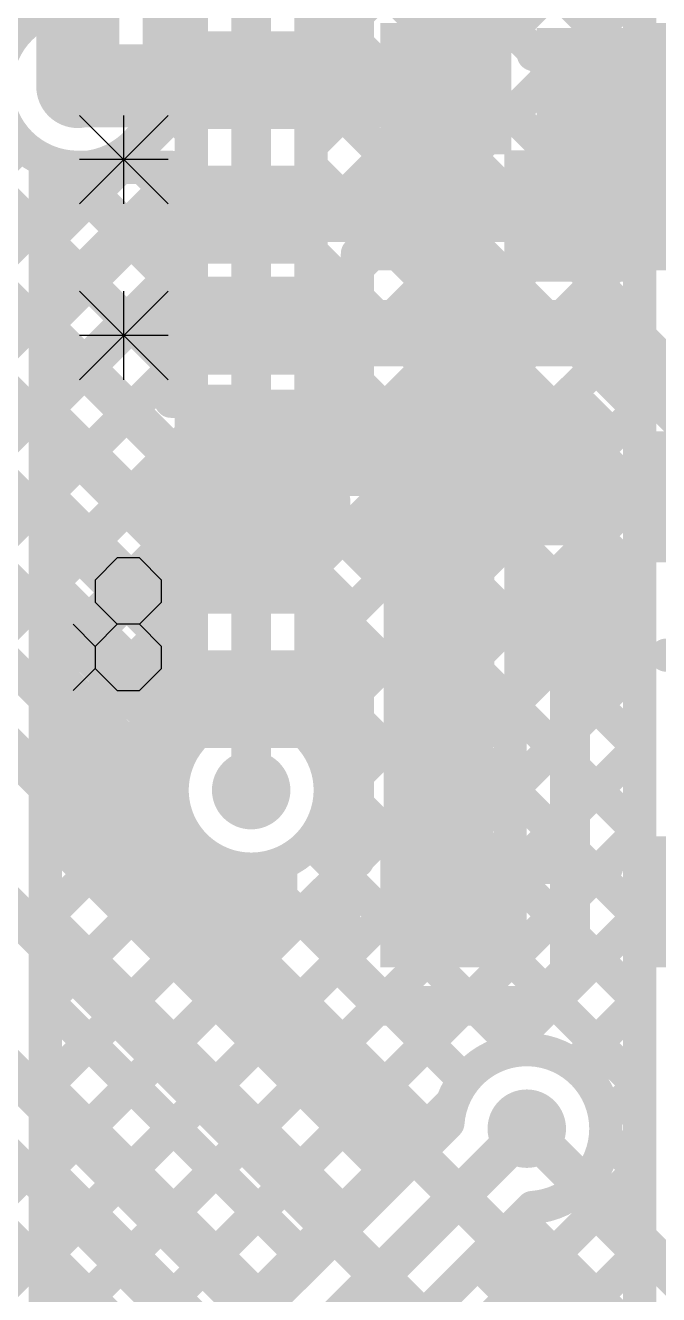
# Model space of a CAD drawing. Header units: millimetres. Extents: x 0.79 to 4.38, y 0.99 to 3.94.
# Drawn here: x 1.61 to 1.8007, y 2.648 to 3.0304 of the extents above; entities that cross this region are included whole.
import ezdxf

# ---------------------------------------------------------------- set-up
doc = ezdxf.new("R2010")
doc.units = ezdxf.units.MM
doc.header["$MEASUREMENT"] = 0
for name, color, linetype in [('BottomLayer', 5, 'Continuous'), ('BottomOverlay', 54, 'Continuous'), ('BottomPaste', 16, 'Continuous'), ('BottomSolder', 6, 'Continuous'), ('MultiLayer', 9, 'Continuous'), ('TopLayer', 1, 'Continuous'), ('TopSolder', 216, 'Continuous'), ('ViaHoleLayer', 16, 'Continuous')]:
    doc.layers.add(name, color=color, linetype=linetype)

# ---------------------------------------------------------------- blocks, each defined once
blk = doc.blocks.new('R__0402_B_106')
at = {"layer": 'BottomLayer'}
for points in [[(-0.0275, 0.0125), (-0.0275, -0.0125), (-0.0095, 0.0125), (-0.0095, -0.0125)], [(0.0095, 0.0125), (0.0095, -0.0125), (0.0275, 0.0125), (0.0275, -0.0125)]]:
    blk.add_solid(points, dxfattribs=at)
at = {"layer": 'BottomOverlay', "const_width": 0.005}
for points in [[(-0.0325, 0.0175), (-0.0325, -0.0175)], [(-0.0325, 0.0175), (-0.0085, 0.0175)], [(0.0085, 0.0175), (0.0325, 0.0175)], [(0.0325, 0.0175), (0.0325, -0.0175)], [(-0.0325, -0.0175), (-0.0085, -0.0175)], [(0.0085, -0.0175), (0.0325, -0.0175)]]:
    blk.add_lwpolyline(points, dxfattribs=at)
at = {"layer": 'BottomOverlay', "const_width": 0.0025}
for points in [[(-0.03375, 0.0175, 1), (-0.03125, 0.0175, 1)], [(-0.03375, 0.0175, 1), (-0.03125, 0.0175, 1)], [(-0.00975, 0.0175, 1), (-0.00725, 0.0175, 1)], [(0.00725, 0.0175, 1), (0.00975, 0.0175, 1)], [(0.03125, 0.0175, 1), (0.03375, 0.0175, 1)], [(0.03125, 0.0175, 1), (0.03375, 0.0175, 1)], [(-0.03375, -0.0175, 1), (-0.03125, -0.0175, 1)], [(-0.03375, -0.0175, 1), (-0.03125, -0.0175, 1)], [(-0.00975, -0.0175, 1), (-0.00725, -0.0175, 1)], [(0.00725, -0.0175, 1), (0.00975, -0.0175, 1)], [(0.03125, -0.0175, 1), (0.03375, -0.0175, 1)], [(0.03125, -0.0175, 1), (0.03375, -0.0175, 1)]]:
    blk.add_lwpolyline(points, format="xyb", close=True, dxfattribs=at)
at = {"layer": 'BottomPaste'}
for points in [[(-0.0275, 0.0125), (-0.0275, -0.0125), (-0.0095, 0.0125), (-0.0095, -0.0125)], [(0.0095, 0.0125), (0.0095, -0.0125), (0.0275, 0.0125), (0.0275, -0.0125)]]:
    blk.add_solid(points, dxfattribs=at)
at = {"layer": 'BottomSolder'}
for points in [[(-0.0315, 0.0165), (-0.0315, -0.0165), (-0.0055, 0.0165), (-0.0055, -0.0165)], [(0.0055, 0.0165), (0.0055, -0.0165), (0.0315, 0.0165), (0.0315, -0.0165)]]:
    blk.add_solid(points, dxfattribs=at)
blk = doc.blocks.new('R__0402_B_108')
at = {"layer": 'BottomLayer'}
for points in [[(-0.0275, 0.0125), (-0.0275, -0.0125), (-0.0095, 0.0125), (-0.0095, -0.0125)], [(0.0095, 0.0125), (0.0095, -0.0125), (0.0275, 0.0125), (0.0275, -0.0125)]]:
    blk.add_solid(points, dxfattribs=at)
at = {"layer": 'BottomOverlay', "const_width": 0.005}
for points in [[(-0.0325, 0.0175), (-0.0085, 0.0175)], [(-0.0325, 0.0175), (-0.0325, -0.0175)], [(0.0085, 0.0175), (0.0325, 0.0175)], [(0.0325, 0.0175), (0.0325, -0.0175)], [(-0.0325, -0.0175), (-0.0085, -0.0175)], [(0.0085, -0.0175), (0.0325, -0.0175)]]:
    blk.add_lwpolyline(points, dxfattribs=at)
at = {"layer": 'BottomOverlay', "const_width": 0.0025}
for points in [[(-0.03375, 0.0175, 1), (-0.03125, 0.0175, 1)], [(-0.03375, 0.0175, 1), (-0.03125, 0.0175, 1)], [(-0.00975, 0.0175, 1), (-0.00725, 0.0175, 1)], [(0.00725, 0.0175, 1), (0.00975, 0.0175, 1)], [(0.03125, 0.0175, 1), (0.03375, 0.0175, 1)], [(0.03125, 0.0175, 1), (0.03375, 0.0175, 1)], [(-0.03375, -0.0175, 1), (-0.03125, -0.0175, 1)], [(-0.03375, -0.0175, 1), (-0.03125, -0.0175, 1)], [(-0.00975, -0.0175, 1), (-0.00725, -0.0175, 1)], [(0.00725, -0.0175, 1), (0.00975, -0.0175, 1)], [(0.03125, -0.0175, 1), (0.03375, -0.0175, 1)], [(0.03125, -0.0175, 1), (0.03375, -0.0175, 1)]]:
    blk.add_lwpolyline(points, format="xyb", close=True, dxfattribs=at)
at = {"layer": 'BottomPaste'}
for points in [[(-0.0275, 0.0125), (-0.0275, -0.0125), (-0.0095, 0.0125), (-0.0095, -0.0125)], [(0.0095, 0.0125), (0.0095, -0.0125), (0.0275, 0.0125), (0.0275, -0.0125)]]:
    blk.add_solid(points, dxfattribs=at)
at = {"layer": 'BottomSolder'}
for points in [[(-0.0315, 0.0165), (-0.0315, -0.0165), (-0.0055, 0.0165), (-0.0055, -0.0165)], [(0.0055, 0.0165), (0.0055, -0.0165), (0.0315, 0.0165), (0.0315, -0.0165)]]:
    blk.add_solid(points, dxfattribs=at)
blk = doc.blocks.new('SOT23_3_B_150')
at = {"layer": 'BottomLayer'}
for points in [[(-0.02166, 0.05807), (-0.05316, 0.05807), (-0.02166, 0.02657), (-0.05316, 0.02657)], [(0.05314, 0.05807), (0.02165, 0.05807), (0.05314, 0.02657), (0.02165, 0.02657)], [(0.01574, -0.02657), (-0.01575, -0.02657), (0.01574, -0.05807), (-0.01575, -0.05807)]]:
    blk.add_solid(points, dxfattribs=at)
at = {"layer": 'BottomOverlay'}
for points, const_width in [([(-0.06409, 0.068, 1), (-0.07393, 0.068, 1)], 0.00984), ([(-0.07639, 0.068, 1), (-0.07147, 0.068, 1)], 0.00492), ([(-0.06655, 0.068, 1), (-0.06162, 0.068, 1)], 0.00492), ([(-0.06651, 0.03, 1), (-0.06151, 0.03, 1)], 0.005), ([(-0.01351, 0.032, 1), (-0.00851, 0.032, 1)], 0.005), ([(0.00849, 0.032, 1), (0.01349, 0.032, 1)], 0.005), ([(0.06149, 0.03, 1), (0.06649, 0.03, 1)], 0.005), ([(0.02649, -0.031, 1), (0.03149, -0.031, 1)], 0.005), ([(0.06149, -0.031, 1), (0.06649, -0.031, 1)], 0.005), ([(0.06149, -0.031, 1), (0.06649, -0.031, 1)], 0.005), ([(-0.06651, -0.032, 1), (-0.06151, -0.032, 1)], 0.005), ([(-0.06651, -0.032, 1), (-0.06151, -0.032, 1)], 0.005), ([(-0.03151, -0.032, 1), (-0.02651, -0.032, 1)], 0.005)]:
    blk.add_lwpolyline(points, format="xyb", close=True, dxfattribs=dict(at, const_width=const_width))
at = {"layer": 'BottomOverlay', "const_width": 0.01}
for points in [[(-0.06401, 0.03), (-0.06401, -0.032)], [(0.01099, 0.032), (-0.01101, 0.032)], [(0.06399, 0.03), (0.06399, -0.031)], [(0.06399, -0.031), (0.02899, -0.031)], [(-0.02901, -0.032), (-0.06401, -0.032)]]:
    blk.add_lwpolyline(points, dxfattribs=at)
at = {"layer": 'BottomPaste'}
for points in [[(-0.02166, 0.05807), (-0.05316, 0.05807), (-0.02166, 0.02657), (-0.05316, 0.02657)], [(0.05314, 0.05807), (0.02165, 0.05807), (0.05314, 0.02657), (0.02165, 0.02657)], [(0.01574, -0.02657), (-0.01575, -0.02657), (0.01574, -0.05807), (-0.01575, -0.05807)]]:
    blk.add_solid(points, dxfattribs=at)
at = {"layer": 'BottomSolder'}
for points in [[(-0.01766, 0.06207), (-0.05716, 0.06207), (-0.01766, 0.02257), (-0.05716, 0.02257)], [(0.05714, 0.06207), (0.01765, 0.06207), (0.05714, 0.02257), (0.01765, 0.02257)], [(0.01974, -0.02257), (-0.01975, -0.02257), (0.01974, -0.06207), (-0.01975, -0.06207)]]:
    blk.add_solid(points, dxfattribs=at)
blk = doc.blocks.new('SOT23_3_B_152')
at = {"layer": 'BottomLayer'}
for points in [[(-0.02166, 0.05807), (-0.05316, 0.05807), (-0.02166, 0.02657), (-0.05316, 0.02657)], [(0.05314, 0.05807), (0.02165, 0.05807), (0.05314, 0.02657), (0.02165, 0.02657)], [(0.01574, -0.02657), (-0.01575, -0.02657), (0.01574, -0.05807), (-0.01575, -0.05807)]]:
    blk.add_solid(points, dxfattribs=at)
at = {"layer": 'BottomOverlay'}
for points, const_width in [([(-0.06409, 0.068, 1), (-0.07393, 0.068, 1)], 0.00984), ([(-0.07639, 0.068, 1), (-0.07147, 0.068, 1)], 0.00492), ([(-0.06655, 0.068, 1), (-0.06162, 0.068, 1)], 0.00492), ([(-0.06651, 0.03, 1), (-0.06151, 0.03, 1)], 0.005), ([(-0.01351, 0.032, 1), (-0.00851, 0.032, 1)], 0.005), ([(0.00849, 0.032, 1), (0.01349, 0.032, 1)], 0.005), ([(0.06149, 0.03, 1), (0.06649, 0.03, 1)], 0.005), ([(0.02649, -0.031, 1), (0.03149, -0.031, 1)], 0.005), ([(0.06149, -0.031, 1), (0.06649, -0.031, 1)], 0.005), ([(0.06149, -0.031, 1), (0.06649, -0.031, 1)], 0.005), ([(-0.06651, -0.032, 1), (-0.06151, -0.032, 1)], 0.005), ([(-0.06651, -0.032, 1), (-0.06151, -0.032, 1)], 0.005), ([(-0.03151, -0.032, 1), (-0.02651, -0.032, 1)], 0.005)]:
    blk.add_lwpolyline(points, format="xyb", close=True, dxfattribs=dict(at, const_width=const_width))
at = {"layer": 'BottomOverlay', "const_width": 0.01}
for points in [[(-0.06401, 0.03), (-0.06401, -0.032)], [(0.01099, 0.032), (-0.01101, 0.032)], [(0.06399, 0.03), (0.06399, -0.031)], [(0.06399, -0.031), (0.02899, -0.031)], [(-0.02901, -0.032), (-0.06401, -0.032)]]:
    blk.add_lwpolyline(points, dxfattribs=at)
at = {"layer": 'BottomPaste'}
for points in [[(-0.02166, 0.05807), (-0.05316, 0.05807), (-0.02166, 0.02657), (-0.05316, 0.02657)], [(0.05314, 0.05807), (0.02165, 0.05807), (0.05314, 0.02657), (0.02165, 0.02657)], [(0.01574, -0.02657), (-0.01575, -0.02657), (0.01574, -0.05807), (-0.01575, -0.05807)]]:
    blk.add_solid(points, dxfattribs=at)
at = {"layer": 'BottomSolder'}
for points in [[(-0.01766, 0.06207), (-0.05716, 0.06207), (-0.01766, 0.02257), (-0.05716, 0.02257)], [(0.05714, 0.06207), (0.01765, 0.06207), (0.05714, 0.02257), (0.01765, 0.02257)], [(0.01974, -0.02257), (-0.01975, -0.02257), (0.01974, -0.06207), (-0.01975, -0.06207)]]:
    blk.add_solid(points, dxfattribs=at)
blk = doc.blocks.new('SOT23_3_B_154')
at = {"layer": 'BottomLayer'}
for points in [[(-0.02166, 0.05807), (-0.05316, 0.05807), (-0.02166, 0.02657), (-0.05316, 0.02657)], [(0.05314, 0.05807), (0.02165, 0.05807), (0.05314, 0.02657), (0.02165, 0.02657)], [(0.01574, -0.02657), (-0.01575, -0.02657), (0.01574, -0.05807), (-0.01575, -0.05807)]]:
    blk.add_solid(points, dxfattribs=at)
at = {"layer": 'BottomOverlay'}
for points, const_width in [([(-0.06409, 0.068, 1), (-0.07393, 0.068, 1)], 0.00984), ([(-0.07639, 0.068, 1), (-0.07147, 0.068, 1)], 0.00492), ([(-0.06655, 0.068, 1), (-0.06162, 0.068, 1)], 0.00492), ([(-0.06651, 0.03, 1), (-0.06151, 0.03, 1)], 0.005), ([(-0.01351, 0.032, 1), (-0.00851, 0.032, 1)], 0.005), ([(0.00849, 0.032, 1), (0.01349, 0.032, 1)], 0.005), ([(0.06149, 0.03, 1), (0.06649, 0.03, 1)], 0.005), ([(0.02649, -0.031, 1), (0.03149, -0.031, 1)], 0.005), ([(0.06149, -0.031, 1), (0.06649, -0.031, 1)], 0.005), ([(0.06149, -0.031, 1), (0.06649, -0.031, 1)], 0.005), ([(-0.06651, -0.032, 1), (-0.06151, -0.032, 1)], 0.005), ([(-0.06651, -0.032, 1), (-0.06151, -0.032, 1)], 0.005), ([(-0.03151, -0.032, 1), (-0.02651, -0.032, 1)], 0.005)]:
    blk.add_lwpolyline(points, format="xyb", close=True, dxfattribs=dict(at, const_width=const_width))
at = {"layer": 'BottomOverlay', "const_width": 0.01}
for points in [[(-0.06401, 0.03), (-0.06401, -0.032)], [(0.01099, 0.032), (-0.01101, 0.032)], [(0.06399, 0.03), (0.06399, -0.031)], [(0.06399, -0.031), (0.02899, -0.031)], [(-0.02901, -0.032), (-0.06401, -0.032)]]:
    blk.add_lwpolyline(points, dxfattribs=at)
at = {"layer": 'BottomPaste'}
for points in [[(-0.02166, 0.05807), (-0.05316, 0.05807), (-0.02166, 0.02657), (-0.05316, 0.02657)], [(0.05314, 0.05807), (0.02165, 0.05807), (0.05314, 0.02657), (0.02165, 0.02657)], [(0.01574, -0.02657), (-0.01575, -0.02657), (0.01574, -0.05807), (-0.01575, -0.05807)]]:
    blk.add_solid(points, dxfattribs=at)
at = {"layer": 'BottomSolder'}
for points in [[(-0.01766, 0.06207), (-0.05716, 0.06207), (-0.01766, 0.02257), (-0.05716, 0.02257)], [(0.05714, 0.06207), (0.01765, 0.06207), (0.05714, 0.02257), (0.01765, 0.02257)], [(0.01974, -0.02257), (-0.01975, -0.02257), (0.01974, -0.06207), (-0.01975, -0.06207)]]:
    blk.add_solid(points, dxfattribs=at)
blk = doc.blocks.new('R__0402_B_215')
at = {"layer": 'BottomLayer'}
for points in [[(-0.0275, 0.0125), (-0.0275, -0.0125), (-0.0095, 0.0125), (-0.0095, -0.0125)], [(0.0095, 0.0125), (0.0095, -0.0125), (0.0275, 0.0125), (0.0275, -0.0125)]]:
    blk.add_solid(points, dxfattribs=at)
at = {"layer": 'BottomOverlay', "const_width": 0.005}
for points in [[(-0.0085, 0.0175), (-0.0325, 0.0175)], [(-0.0325, -0.0175), (-0.0325, 0.0175)], [(0.0325, 0.0175), (0.0085, 0.0175)], [(0.0325, -0.0175), (0.0325, 0.0175)], [(-0.0085, -0.0175), (-0.0325, -0.0175)], [(0.0325, -0.0175), (0.0085, -0.0175)]]:
    blk.add_lwpolyline(points, dxfattribs=at)
at = {"layer": 'BottomOverlay', "const_width": 0.0025}
for points in [[(-0.03375, 0.0175, 1), (-0.03125, 0.0175, 1)], [(-0.03375, 0.0175, 1), (-0.03125, 0.0175, 1)], [(-0.00975, 0.0175, 1), (-0.00725, 0.0175, 1)], [(0.00725, 0.0175, 1), (0.00975, 0.0175, 1)], [(0.03125, 0.0175, 1), (0.03375, 0.0175, 1)], [(0.03125, 0.0175, 1), (0.03375, 0.0175, 1)], [(-0.03375, -0.0175, 1), (-0.03125, -0.0175, 1)], [(-0.03375, -0.0175, 1), (-0.03125, -0.0175, 1)], [(-0.00975, -0.0175, 1), (-0.00725, -0.0175, 1)], [(0.00725, -0.0175, 1), (0.00975, -0.0175, 1)], [(0.03125, -0.0175, 1), (0.03375, -0.0175, 1)], [(0.03125, -0.0175, 1), (0.03375, -0.0175, 1)]]:
    blk.add_lwpolyline(points, format="xyb", close=True, dxfattribs=at)
at = {"layer": 'BottomPaste'}
for points in [[(-0.0275, 0.0125), (-0.0275, -0.0125), (-0.0095, 0.0125), (-0.0095, -0.0125)], [(0.0095, 0.0125), (0.0095, -0.0125), (0.0275, 0.0125), (0.0275, -0.0125)]]:
    blk.add_solid(points, dxfattribs=at)
at = {"layer": 'BottomSolder'}
for points in [[(-0.0315, 0.0165), (-0.0315, -0.0165), (-0.0055, 0.0165), (-0.0055, -0.0165)], [(0.0055, 0.0165), (0.0055, -0.0165), (0.0315, 0.0165), (0.0315, -0.0165)]]:
    blk.add_solid(points, dxfattribs=at)

msp = doc.modelspace()

# ---------------------------------------------------------------- linework, layer by layer
at = {"layer": 'BottomLayer'}
for points, const_width in [([(1.33672, 3.24534), (1.65387, 2.92819)], 0.01), ([(1.43035, 3.20828), (1.60879, 3.02983)], 0.01), ([(1.47241, 3.08136), (1.66659, 2.88718)], 0.01), ([(1.73578, 3.01218), (1.73578, 3.04468)], 0.025), ([(1.47594, 3.04955), (1.65387, 2.87162)], 0.01), ([(1.46736, 3.02984), (1.65387, 2.84334)], 0.01), ([(1.62578, 3.01218), (1.67837, 3.01218)], 0.025), ([(1.68099, 3.01218), (1.73578, 3.01218)], 0.025), ([(1.45284, 3.01608), (1.65387, 2.81505)], 0.01), ([(1.52876, 2.91469), (1.60869, 2.99462)], 0.01), ([(1.5429, 2.90055), (1.63003, 2.98768)], 0.01), ([(1.62243, 2.98791), (1.65387, 2.95647)], 0.01), ([(1.62578, 2.98768), (1.65387, 2.98768)], 0.01), ([(1.65095, 2.98768), (1.65387, 2.98476)], 0.01), ([(1.65387, 2.95918), (1.65387, 2.98768)], 0.01), ([(1.55705, 2.88641), (1.65387, 2.98323)], 0.01), ([(1.68099, 2.97518), (1.79549, 2.97518)], 0.02), ([(1.65387, 2.95418), (1.65387, 2.95918)], 0.01), ([(1.65387, 2.95418), (1.65387, 2.95918)], 0.01), ([(1.48975, 2.9537), (1.68691, 2.75655)], 0.01), ([(1.57119, 2.87227), (1.65387, 2.95494)], 0.01), ([(1.65387, 2.91718), (1.65387, 2.95418)], 0.01), ([(1.477, 2.941), (1.97421, 2.44379)], 0.012), ([(1.68099, 2.93768), (1.68099, 2.93818)], 0.02), ([(1.68099, 2.93768), (1.78699, 2.93768)], 0.02), ([(1.78699, 2.93768), (1.8114, 2.91327)], 0.02), ([(1.58533, 2.85812), (1.65387, 2.92666)], 0.01), ([(1.59947, 2.84398), (1.67267, 2.91718)], 0.01), ([(1.65387, 2.91718), (1.67301, 2.91718)], 0.01), ([(1.66488, 2.91718), (1.69488, 2.88718)], 0.01), ([(1.67095, 2.88718), (1.69945, 2.91568)], 0.01), ([(1.68099, 2.91568), (1.77788, 2.91568)], 0.01), ([(1.69466, 2.91568), (1.74625, 2.86409)], 0.01), ([(1.69924, 2.88718), (1.72774, 2.91568)], 0.01), ([(1.71344, 2.8731), (1.75602, 2.91568)], 0.01), ([(1.72295, 2.91568), (1.75988, 2.87875)], 0.01), ([(1.75123, 2.91568), (1.78365, 2.88325)], 0.01), ([(1.77788, 2.91568), (1.78365, 2.9099)], 0.01), ([(1.74738, 2.87875), (1.78109, 2.91247)], 0.01), ([(1.78365, 2.87875), (1.78365, 2.9099)], 0.01), ([(1.68099, 2.90118), (1.72378, 2.90118)], 0.025), ([(1.72378, 2.90118), (1.7366, 2.88835)], 0.025), ([(1.7366, 2.76635), (1.7366, 2.88835)], 0.025), ([(1.65387, 2.88718), (1.70287, 2.88718)], 0.01), ([(1.65387, 2.85018), (1.65387, 2.88718)], 0.01), ([(1.70287, 2.88232), (1.70287, 2.88718)], 0.01), ([(1.77566, 2.87875), (1.78365, 2.88674)], 0.01), ([(1.70766, 2.87888), (1.71761, 2.86893)], 0.01), ([(1.74625, 2.87875), (1.78365, 2.87875)], 0.01), ([(1.74625, 2.82325), (1.74625, 2.87875)], 0.01), ([(1.72291, 2.85428), (1.74625, 2.87762)], 0.01), ([(1.61362, 2.82984), (1.65387, 2.87009)], 0.01), ([(1.67799, 2.86618), (1.67837, 2.86618)], 0.012), ([(1.67837, 2.86618), (1.69491, 2.86618)], 0.012), ([(1.69491, 2.86618), (1.70491, 2.85618)], 0.012), ([(1.51009, 2.86), (1.7678, 2.6023)], 0.012), ([(1.70491, 2.74809), (1.70491, 2.85618)], 0.012), ([(1.72261, 2.85945), (1.74625, 2.8358)], 0.01), ([(1.72291, 2.75555), (1.72291, 2.85618)], 0.01), ([(1.774, 2.7452), (1.774, 2.851)], 0.012), ([(1.65387, 2.84518), (1.65387, 2.85018)], 0.01), ([(1.65387, 2.84518), (1.65387, 2.85018)], 0.01), ([(1.72291, 2.82599), (1.74625, 2.84934)], 0.01), ([(1.65387, 2.80818), (1.65387, 2.84518)], 0.01), ([(1.62776, 2.8157), (1.65387, 2.84181)], 0.01), ([(1.678, 2.82881), (1.67837, 2.82918)], 0.012), ([(1.678, 2.8), (1.678, 2.82881)], 0.012), ([(1.72291, 2.83086), (1.756, 2.79777)], 0.01), ([(1.72291, 2.79771), (1.74845, 2.82325)], 0.01), ([(1.74625, 2.82325), (1.756, 2.82325)], 0.01), ([(1.756, 2.753), (1.756, 2.82325)], 0.01), ([(1.6419, 2.80156), (1.65387, 2.81352)], 0.01), ([(1.72291, 2.80258), (1.756, 2.76949)], 0.01), ([(1.72291, 2.76942), (1.756, 2.80252)], 0.01), ([(1.67018, 2.77327), (1.67353, 2.77661)], 0.01), ([(1.68691, 2.75655), (1.68691, 2.77792)], 0.01), ([(1.72291, 2.7743), (1.7442, 2.753)], 0.01), ([(1.73477, 2.753), (1.756, 2.77423)], 0.01), ([(1.68433, 2.75913), (1.68691, 2.76171)], 0.01), ([(1.72291, 2.75555), (1.72546, 2.753)], 0.01), ([(1.72546, 2.753), (1.756, 2.753)], 0.01), ([(1.70491, 2.74809), (1.718, 2.735)], 0.012), ([(1.7638, 2.735), (1.774, 2.7452)], 0.012), ([(1.583, 2.738), (1.911, 2.41)], 0.012), ([(1.718, 2.735), (1.7638, 2.735)], 0.012), ([(1.55093, 2.72), (1.66123, 2.6097)], 0.01), ([(1.57554, 2.72), (1.6883, 2.60725)], 0.01), ([(1.761, 2.698), (1.985, 2.474)], 0.012), ([(1.4792, 2.554), (1.61037, 2.68517)], 0.01), ([(1.50748, 2.554), (1.62451, 2.67103)], 0.01), ([(1.53577, 2.554), (1.63865, 2.65689)], 0.01)]:
    msp.add_lwpolyline(points, dxfattribs=dict(at, const_width=const_width))
at = {"layer": 'BottomLayer', "const_width": 0.01}
for points in [[(1.62578, 2.98768, -1), (1.62578, 3.03668)], [(1.68099, 2.91568, -0.093119), (1.67301, 2.91718)], [(1.68099, 2.91568, -0.093119), (1.67301, 2.91718)], [(1.70287, 2.88232, -0.082011), (1.70763, 2.87891)], [(1.70287, 2.88232, -0.082479), (1.70766, 2.87888)], [(1.71761, 2.86893, -0.199396), (1.72291, 2.85618)], [(1.71763, 2.8689, -0.198912), (1.72291, 2.85618)], [(1.68691, 2.77792, -0.649707), (1.65564, 2.80818)]]:
    msp.add_lwpolyline(points, format="xyb", dxfattribs=at)
at = {"layer": 'BottomLayer'}
for points, const_width in [([(1.60629, 3.02983, 1), (1.61129, 3.02983, 1)], 0.005), ([(1.61953, 3.01218, 1), (1.63203, 3.01218, 1)], 0.0125), ([(1.61987, 3.012, 1), (1.63169, 3.012, 1)], 0.01181), ([(1.67212, 3.01218, 1), (1.68462, 3.01218, 1)], 0.0125), ([(1.67474, 3.01218, 1), (1.68724, 3.01218, 1)], 0.0125), ([(1.72953, 3.01218, 1), (1.74203, 3.01218, 1)], 0.0125), ([(1.72953, 3.01218, 1), (1.74203, 3.01218, 1)], 0.0125), ([(1.60619, 2.99462, 1), (1.61119, 2.99462, 1)], 0.005), ([(1.61993, 2.98791, 1), (1.62493, 2.98791, 1)], 0.005), ([(1.62328, 2.98768, 1), (1.62828, 2.98768, 1)], 0.005), ([(1.62328, 2.98768, 1), (1.62828, 2.98768, 1)], 0.005), ([(1.62753, 2.98768, 1), (1.63253, 2.98768, 1)], 0.005), ([(1.64845, 2.98768, 1), (1.65345, 2.98768, 1)], 0.005), ([(1.65137, 2.98768, 1), (1.65637, 2.98768, 1)], 0.005), ([(1.65137, 2.98768, 1), (1.65637, 2.98768, 1)], 0.005), ([(1.65137, 2.98476, 1), (1.65637, 2.98476, 1)], 0.005), ([(1.65137, 2.98323, 1), (1.65637, 2.98323, 1)], 0.005), ([(1.67599, 2.97518, 1), (1.68599, 2.97518, 1)], 0.01), ([(1.79049, 2.97518, 1), (1.80049, 2.97518, 1)], 0.01), ([(1.65137, 2.95918, 1), (1.65637, 2.95918, 1)], 0.005), ([(1.65137, 2.95918, 1), (1.65637, 2.95918, 1)], 0.005), ([(1.65137, 2.95918, 1), (1.65637, 2.95918, 1)], 0.005), ([(1.65137, 2.95647, 1), (1.65637, 2.95647, 1)], 0.005), ([(1.65137, 2.95494, 1), (1.65637, 2.95494, 1)], 0.005), ([(1.65137, 2.95418, 1), (1.65637, 2.95418, 1)], 0.005), ([(1.65137, 2.95418, 1), (1.65637, 2.95418, 1)], 0.005), ([(1.65137, 2.95418, 1), (1.65637, 2.95418, 1)], 0.005), ([(1.67599, 2.93818, 1), (1.68599, 2.93818, 1)], 0.01), ([(1.67599, 2.93768, 1), (1.68599, 2.93768, 1)], 0.01), ([(1.67599, 2.93768, 1), (1.68599, 2.93768, 1)], 0.01), ([(1.78199, 2.93768, 1), (1.79199, 2.93768, 1)], 0.01), ([(1.78199, 2.93768, 1), (1.79199, 2.93768, 1)], 0.01), ([(1.65137, 2.92819, 1), (1.65637, 2.92819, 1)], 0.005), ([(1.65137, 2.92666, 1), (1.65637, 2.92666, 1)], 0.005), ([(1.65137, 2.91718, 1), (1.65637, 2.91718, 1)], 0.005), ([(1.65137, 2.91718, 1), (1.65637, 2.91718, 1)], 0.005), ([(1.66238, 2.91718, 1), (1.66738, 2.91718, 1)], 0.005), ([(1.67017, 2.91718, 1), (1.67517, 2.91718, 1)], 0.005), ([(1.67051, 2.91718, 1), (1.67551, 2.91718, 1)], 0.005), ([(1.67051, 2.91718, 1), (1.67551, 2.91718, 1)], 0.005), ([(1.67051, 2.91718, 1), (1.67551, 2.91718, 1)], 0.005), ([(1.67849, 2.91568, 1), (1.68349, 2.91568, 1)], 0.005), ([(1.67849, 2.91568, 1), (1.68349, 2.91568, 1)], 0.005), ([(1.67849, 2.91568, 1), (1.68349, 2.91568, 1)], 0.005), ([(1.69216, 2.91568, 1), (1.69716, 2.91568, 1)], 0.005), ([(1.69695, 2.91568, 1), (1.70195, 2.91568, 1)], 0.005), ([(1.72045, 2.91568, 1), (1.72545, 2.91568, 1)], 0.005), ([(1.72524, 2.91568, 1), (1.73024, 2.91568, 1)], 0.005), ([(1.74873, 2.91568, 1), (1.75373, 2.91568, 1)], 0.005), ([(1.75352, 2.91568, 1), (1.75852, 2.91568, 1)], 0.005), ([(1.77538, 2.91568, 1), (1.78038, 2.91568, 1)], 0.005), ([(1.77538, 2.91568, 1), (1.78038, 2.91568, 1)], 0.005), ([(1.77859, 2.91247, 1), (1.78359, 2.91247, 1)], 0.005), ([(1.78115, 2.9099, 1), (1.78615, 2.9099, 1)], 0.005), ([(1.78115, 2.9099, 1), (1.78615, 2.9099, 1)], 0.005), ([(1.67474, 2.90118, 1), (1.68724, 2.90118, 1)], 0.0125), ([(1.71753, 2.90118, 1), (1.73003, 2.90118, 1)], 0.0125), ([(1.71753, 2.90118, 1), (1.73003, 2.90118, 1)], 0.0125), ([(1.73035, 2.88835, 1), (1.74285, 2.88835, 1)], 0.0125), ([(1.73035, 2.88835, 1), (1.74285, 2.88835, 1)], 0.0125), ([(1.65137, 2.88718, 1), (1.65637, 2.88718, 1)], 0.005), ([(1.65137, 2.88718, 1), (1.65637, 2.88718, 1)], 0.005), ([(1.66409, 2.88718, 1), (1.66909, 2.88718, 1)], 0.005), ([(1.66845, 2.88718, 1), (1.67345, 2.88718, 1)], 0.005), ([(1.69238, 2.88718, 1), (1.69738, 2.88718, 1)], 0.005), ([(1.69674, 2.88718, 1), (1.70174, 2.88718, 1)], 0.005), ([(1.70037, 2.88718, 1), (1.70537, 2.88718, 1)], 0.005), ([(1.70037, 2.88718, 1), (1.70537, 2.88718, 1)], 0.005), ([(1.78115, 2.88674, 1), (1.78615, 2.88674, 1)], 0.005), ([(1.78115, 2.88325, 1), (1.78615, 2.88325, 1)], 0.005), ([(1.70037, 2.88232, 1), (1.70537, 2.88232, 1)], 0.005), ([(1.70037, 2.88232, 1), (1.70537, 2.88232, 1)], 0.005), ([(1.70037, 2.88232, 1), (1.70537, 2.88232, 1)], 0.005), ([(1.70513, 2.87891, 1), (1.71013, 2.87891, 1)], 0.005), ([(1.70516, 2.87888, 1), (1.71016, 2.87888, 1)], 0.005), ([(1.70516, 2.87888, 1), (1.71016, 2.87888, 1)], 0.005), ([(1.74375, 2.87875, 1), (1.74875, 2.87875, 1)], 0.005), ([(1.74375, 2.87875, 1), (1.74875, 2.87875, 1)], 0.005), ([(1.74488, 2.87875, 1), (1.74988, 2.87875, 1)], 0.005), ([(1.75738, 2.87875, 1), (1.76238, 2.87875, 1)], 0.005), ([(1.77316, 2.87875, 1), (1.77816, 2.87875, 1)], 0.005), ([(1.78115, 2.87875, 1), (1.78615, 2.87875, 1)], 0.005), ([(1.78115, 2.87875, 1), (1.78615, 2.87875, 1)], 0.005), ([(1.74375, 2.87762, 1), (1.74875, 2.87762, 1)], 0.005), ([(1.65137, 2.87162, 1), (1.65637, 2.87162, 1)], 0.005), ([(1.71094, 2.8731, 1), (1.71594, 2.8731, 1)], 0.005), ([(1.65137, 2.87009, 1), (1.65637, 2.87009, 1)], 0.005), ([(1.67499, 2.86618, 1), (1.68099, 2.86618, 1)], 0.006), ([(1.67537, 2.86618, 1), (1.68137, 2.86618, 1)], 0.006), ([(1.67537, 2.86618, 1), (1.68137, 2.86618, 1)], 0.006), ([(1.69191, 2.86618, 1), (1.69791, 2.86618, 1)], 0.006), ([(1.69191, 2.86618, 1), (1.69791, 2.86618, 1)], 0.006), ([(1.71511, 2.86893, 1), (1.72011, 2.86893, 1)], 0.005), ([(1.71511, 2.86893, 1), (1.72011, 2.86893, 1)], 0.005), ([(1.71513, 2.8689, 1), (1.72013, 2.8689, 1)], 0.005), ([(1.74375, 2.86409, 1), (1.74875, 2.86409, 1)], 0.005), ([(1.70191, 2.85618, 1), (1.70791, 2.85618, 1)], 0.006), ([(1.70191, 2.85618, 1), (1.70791, 2.85618, 1)], 0.006), ([(1.72011, 2.85945, 1), (1.72511, 2.85945, 1)], 0.005), ([(1.72041, 2.85618, 1), (1.72541, 2.85618, 1)], 0.005), ([(1.72041, 2.85618, 1), (1.72541, 2.85618, 1)], 0.005), ([(1.72041, 2.85618, 1), (1.72541, 2.85618, 1)], 0.005), ([(1.72041, 2.85428, 1), (1.72541, 2.85428, 1)], 0.005), ([(1.771, 2.851, 1), (1.777, 2.851, 1)], 0.006), ([(1.65137, 2.85018, 1), (1.65637, 2.85018, 1)], 0.005), ([(1.65137, 2.85018, 1), (1.65637, 2.85018, 1)], 0.005), ([(1.65137, 2.85018, 1), (1.65637, 2.85018, 1)], 0.005), ([(1.74375, 2.84934, 1), (1.74875, 2.84934, 1)], 0.005), ([(1.65137, 2.84518, 1), (1.65637, 2.84518, 1)], 0.005), ([(1.65137, 2.84518, 1), (1.65637, 2.84518, 1)], 0.005), ([(1.65137, 2.84518, 1), (1.65637, 2.84518, 1)], 0.005), ([(1.65137, 2.84334, 1), (1.65637, 2.84334, 1)], 0.005), ([(1.65137, 2.84181, 1), (1.65637, 2.84181, 1)], 0.005), ([(1.74375, 2.8358, 1), (1.74875, 2.8358, 1)], 0.005), ([(1.61112, 2.82984, 1), (1.61612, 2.82984, 1)], 0.005), ([(1.675, 2.82881, 1), (1.681, 2.82881, 1)], 0.006), ([(1.675, 2.82881, 1), (1.681, 2.82881, 1)], 0.006), ([(1.67537, 2.82918, 1), (1.68137, 2.82918, 1)], 0.006), ([(1.72041, 2.83086, 1), (1.72541, 2.83086, 1)], 0.005), ([(1.72041, 2.82599, 1), (1.72541, 2.82599, 1)], 0.005), ([(1.74375, 2.82325, 1), (1.74875, 2.82325, 1)], 0.005), ([(1.74375, 2.82325, 1), (1.74875, 2.82325, 1)], 0.005), ([(1.74595, 2.82325, 1), (1.75095, 2.82325, 1)], 0.005), ([(1.7535, 2.82325, 1), (1.7585, 2.82325, 1)], 0.005), ([(1.7535, 2.82325, 1), (1.7585, 2.82325, 1)], 0.005), ([(1.62526, 2.8157, 1), (1.63026, 2.8157, 1)], 0.005), ([(1.65137, 2.81505, 1), (1.65637, 2.81505, 1)], 0.005), ([(1.65137, 2.81352, 1), (1.65637, 2.81352, 1)], 0.005), ([(1.65137, 2.80818, 1), (1.65637, 2.80818, 1)], 0.005), ([(1.65314, 2.80818, 1), (1.65814, 2.80818, 1)], 0.005), ([(1.67209, 2.8, 1), (1.68391, 2.8, 1)], 0.01181), ([(1.73179, 2.8, 1), (1.7436, 2.8, 1)], 0.01181), ([(1.72041, 2.80258, 1), (1.72541, 2.80258, 1)], 0.005), ([(1.7535, 2.80252, 1), (1.7585, 2.80252, 1)], 0.005), ([(1.6394, 2.80156, 1), (1.6444, 2.80156, 1)], 0.005), ([(1.675, 2.8, 1), (1.681, 2.8, 1)], 0.006), ([(1.72041, 2.79771, 1), (1.72541, 2.79771, 1)], 0.005), ([(1.7535, 2.79777, 1), (1.7585, 2.79777, 1)], 0.005), ([(1.67103, 2.77661, 1), (1.67603, 2.77661, 1)], 0.005), ([(1.68441, 2.77792, 1), (1.68941, 2.77792, 1)], 0.005), ([(1.68441, 2.77792, 1), (1.68941, 2.77792, 1)], 0.005), ([(1.66768, 2.77327, 1), (1.67268, 2.77327, 1)], 0.005), ([(1.72041, 2.7743, 1), (1.72541, 2.7743, 1)], 0.005), ([(1.73035, 2.76635, 1), (1.74285, 2.76635, 1)], 0.0125), ([(1.7535, 2.77423, 1), (1.7585, 2.77423, 1)], 0.005), ([(1.72041, 2.76942, 1), (1.72541, 2.76942, 1)], 0.005), ([(1.7535, 2.76949, 1), (1.7585, 2.76949, 1)], 0.005), ([(1.68441, 2.76171, 1), (1.68941, 2.76171, 1)], 0.005), ([(1.68183, 2.75913, 1), (1.68683, 2.75913, 1)], 0.005), ([(1.68441, 2.75655, 1), (1.68941, 2.75655, 1)], 0.005), ([(1.68441, 2.75655, 1), (1.68941, 2.75655, 1)], 0.005), ([(1.72041, 2.75555, 1), (1.72541, 2.75555, 1)], 0.005), ([(1.72041, 2.75555, 1), (1.72541, 2.75555, 1)], 0.005), ([(1.72296, 2.753, 1), (1.72796, 2.753, 1)], 0.005), ([(1.72296, 2.753, 1), (1.72796, 2.753, 1)], 0.005), ([(1.73227, 2.753, 1), (1.73727, 2.753, 1)], 0.005), ([(1.7417, 2.753, 1), (1.7467, 2.753, 1)], 0.005), ([(1.7535, 2.753, 1), (1.7585, 2.753, 1)], 0.005), ([(1.7535, 2.753, 1), (1.7585, 2.753, 1)], 0.005), ([(1.70191, 2.74809, 1), (1.70791, 2.74809, 1)], 0.006), ([(1.70191, 2.74809, 1), (1.70791, 2.74809, 1)], 0.006), ([(1.771, 2.7452, 1), (1.777, 2.7452, 1)], 0.006), ([(1.771, 2.7452, 1), (1.777, 2.7452, 1)], 0.006), ([(1.715, 2.735, 1), (1.721, 2.735, 1)], 0.006), ([(1.715, 2.735, 1), (1.721, 2.735, 1)], 0.006), ([(1.7608, 2.735, 1), (1.7668, 2.735, 1)], 0.006), ([(1.7608, 2.735, 1), (1.7668, 2.735, 1)], 0.006), ([(1.75509, 2.698, 1), (1.76691, 2.698, 1)], 0.01181), ([(1.758, 2.698, 1), (1.764, 2.698, 1)], 0.006), ([(1.60787, 2.68517, 1), (1.61287, 2.68517, 1)], 0.005), ([(1.62201, 2.67103, 1), (1.62701, 2.67103, 1)], 0.005), ([(1.63615, 2.65689, 1), (1.64115, 2.65689, 1)], 0.005)]:
    msp.add_lwpolyline(points, format="xyb", close=True, dxfattribs=dict(at, const_width=const_width))
msp.add_solid([(1.76399, 2.95668), (1.84199, 2.95668), (1.76399, 3.02968), (1.84199, 3.02968)], dxfattribs=at)
at = {"layer": 'BottomOverlay'}
for p, q in [((1.653, 3.00332), (1.62634, 2.97666)), ((1.653, 2.97666), (1.62634, 3.00332)), ((1.63967, 2.97666), (1.63967, 3.00332)), ((1.653, 2.98999), (1.62634, 2.98999)), ((1.653, 2.95032), (1.62634, 2.92366)), ((1.653, 2.92366), (1.62634, 2.95032)), ((1.63967, 2.92366), (1.63967, 2.95032)), ((1.653, 2.93699), (1.62634, 2.93699)), ((1.63767, 2.86999), (1.63101, 2.86332)), ((1.64434, 2.86999), (1.63767, 2.86999)), ((1.651, 2.86332), (1.64434, 2.86999)), ((1.63101, 2.86332), (1.63101, 2.85666)), ((1.651, 2.85666), (1.651, 2.86332)), ((1.63101, 2.85666), (1.63767, 2.84999)), ((1.64434, 2.84999), (1.651, 2.85666)), ((1.62434, 2.84999), (1.63101, 2.84333)), ((1.63767, 2.84999), (1.63101, 2.84333)), ((1.64434, 2.84999), (1.63767, 2.84999)), ((1.651, 2.84333), (1.64434, 2.84999)), ((1.63101, 2.84333), (1.63101, 2.83666)), ((1.651, 2.83666), (1.651, 2.84333)), ((1.62434, 2.83), (1.63101, 2.83666)), ((1.63101, 2.83666), (1.63767, 2.83)), ((1.64434, 2.83), (1.651, 2.83666)), ((1.63767, 2.83), (1.64434, 2.83))]:
    msp.add_line(p, q, dxfattribs=at)
at = {"layer": 'BottomSolder', "const_width": 0.00991}
msp.add_lwpolyline([(1.75605, 2.698, 1), (1.76595, 2.698, 1)], format="xyb", close=True, dxfattribs=at)
at = {"layer": 'MultiLayer', "const_width": 0.01181}
for points in [[(1.61987, 3.012, 1), (1.63169, 3.012, 1)], [(1.67209, 2.8, 1), (1.68391, 2.8, 1)], [(1.73179, 2.8, 1), (1.7436, 2.8, 1)], [(1.75509, 2.698, 1), (1.76691, 2.698, 1)]]:
    msp.add_lwpolyline(points, format="xyb", close=True, dxfattribs=at)
at = {"layer": 'TopLayer'}
for points, const_width in [([(1.62578, 3.012), (1.62578, 3.44978)], 0.025), ([(1.73769, 2.8), (1.73769, 3.202)], 0.025), ([(1.67228, 3.13887), (1.795, 3.01615)], 0.01), ([(1.795, 2.36811), (1.795, 3.12041)], 0.01), ([(1.696, 3.0197), (1.795, 3.1187)], 0.01), ([(1.67228, 3.11341), (1.795, 2.99069)], 0.01), ([(1.696, 2.99425), (1.795, 3.09325)], 0.01), ([(1.696, 2.96879), (1.795, 3.06779)], 0.01), ([(1.65028, 3.012), (1.65028, 3.06326)], 0.01), ([(1.69564, 3.0646), (1.795, 2.96524)], 0.01), ([(1.678, 2.8), (1.678, 3.061)], 0.012), ([(1.696, 2.81559), (1.696, 3.061)], 0.01), ([(1.66, 2.81559), (1.66, 3.05354)], 0.01), ([(1.696, 2.94333), (1.795, 3.04233)], 0.01), ([(1.696, 3.03878), (1.795, 2.93978)], 0.01), ([(1.65028, 3.02489), (1.66, 3.03461)], 0.01), ([(1.65028, 3.03359), (1.66, 3.02387)], 0.01), ([(1.696, 2.91788), (1.795, 3.01688)], 0.01), ([(1.696, 3.01333), (1.795, 2.91433)], 0.01), ([(1.616, 2.96516), (1.66, 3.00916)], 0.01), ([(1.65001, 3.0084), (1.66, 2.99842)], 0.01), ([(1.616, 2.55605), (1.616, 2.98954)], 0.01), ([(1.64053, 2.99243), (1.66, 2.97296)], 0.01), ([(1.696, 2.89242), (1.795, 2.99142)], 0.01), ([(1.61907, 2.98844), (1.66, 2.9475)], 0.01), ([(1.696, 2.98787), (1.795, 2.88887)], 0.01), ([(1.616, 2.9397), (1.66, 2.9837)], 0.01), ([(1.616, 2.96605), (1.66, 2.92205)], 0.01), ([(1.696, 2.86697), (1.795, 2.96597)], 0.01), ([(1.696, 2.96242), (1.795, 2.86341)], 0.01), ([(1.616, 2.91425), (1.66, 2.95825)], 0.01), ([(1.616, 2.94059), (1.66, 2.89659)], 0.01), ([(1.696, 2.84151), (1.795, 2.94051)], 0.01), ([(1.696, 2.93696), (1.795, 2.83796)], 0.01), ([(1.616, 2.88879), (1.66, 2.93279)], 0.01), ([(1.616, 2.91514), (1.66, 2.87114)], 0.01), ([(1.696, 2.81606), (1.795, 2.91506)], 0.01), ([(1.696, 2.9115), (1.795, 2.8125)], 0.01), ([(1.616, 2.86333), (1.66, 2.90733)], 0.01), ([(1.616, 2.88968), (1.66, 2.84568)], 0.01), ([(1.70149, 2.79609), (1.795, 2.8896)], 0.01), ([(1.696, 2.88605), (1.795, 2.78705)], 0.01), ([(1.616, 2.83788), (1.66, 2.88188)], 0.01), ([(1.616, 2.86422), (1.66, 2.82022)], 0.01), ([(1.616, 2.68514), (1.795, 2.86414)], 0.01), ([(1.696, 2.86059), (1.795, 2.76159)], 0.01), ([(1.616, 2.81242), (1.66, 2.85642)], 0.01), ([(1.616, 2.83877), (1.6542, 2.80057)], 0.01), ([(1.616, 2.65969), (1.795, 2.83869)], 0.01), ([(1.696, 2.83514), (1.795, 2.73614)], 0.01), ([(1.616, 2.78697), (1.66, 2.83097)], 0.01), ([(1.616, 2.81331), (1.73343, 2.69588)], 0.01), ([(1.616, 2.63423), (1.795, 2.81323)], 0.01), ([(1.70143, 2.80425), (1.795, 2.71068)], 0.01), ([(1.616, 2.76151), (1.65419, 2.7997)], 0.01), ([(1.616, 2.78786), (1.7207, 2.68316)], 0.01), ([(1.616, 2.60878), (1.795, 2.78778)], 0.01), ([(1.69591, 2.78431), (1.75854, 2.72168)], 0.01), ([(1.616, 2.73606), (1.66216, 2.78222)], 0.01), ([(1.616, 2.7106), (1.68191, 2.77651)], 0.01), ([(1.67857, 2.7762), (1.74218, 2.71259)], 0.01), ([(1.616, 2.7624), (1.70797, 2.67043)], 0.01), ([(1.75316, 2.72048), (1.795, 2.76232)], 0.01), ([(1.616, 2.73695), (1.69524, 2.6577)], 0.01), ([(1.77523, 2.71709), (1.795, 2.73686)], 0.01), ([(1.616, 2.71149), (1.68252, 2.64497)], 0.01), ([(1.78462, 2.70103), (1.795, 2.71141)], 0.01), ([(1.616, 2.58332), (1.73852, 2.70584)], 0.01), ([(1.6603, 2.62275), (1.73725, 2.69971)], 0.01), ([(1.673, 2.61), (1.761, 2.698)], 0.012), ([(1.78468, 2.69554), (1.795, 2.68522)], 0.01), ([(1.616, 2.68603), (1.66979, 2.63224)], 0.01), ([(1.69678, 2.58773), (1.795, 2.68595)], 0.01), ([(1.77559, 2.67918), (1.795, 2.65977)], 0.01), ([(1.69192, 2.60346), (1.76271, 2.67425)], 0.01), ([(1.75888, 2.67043), (1.795, 2.63431)], 0.01), ([(1.616, 2.66058), (1.65747, 2.61911)], 0.01), ([(1.74616, 2.6577), (1.795, 2.60886)], 0.01), ([(1.75888, 2.62437), (1.795, 2.6605)], 0.01), ([(1.73343, 2.64497), (1.75563, 2.62277)], 0.01)]:
    msp.add_lwpolyline(points, dxfattribs=dict(at, const_width=const_width))
for points, const_width in [([(1.64778, 3.03359, 1), (1.65278, 3.03359, 1)], 0.005), ([(1.6575, 3.03461, 1), (1.6625, 3.03461, 1)], 0.005), ([(1.64778, 3.02489, 1), (1.65278, 3.02489, 1)], 0.005), ([(1.6575, 3.02387, 1), (1.6625, 3.02387, 1)], 0.005), ([(1.61953, 3.012, 1), (1.63203, 3.012, 1)], 0.0125), ([(1.61987, 3.012, 1), (1.63169, 3.012, 1)], 0.01181), ([(1.6935, 3.0197, 1), (1.6985, 3.0197, 1)], 0.005), ([(1.7925, 3.01688, 1), (1.7975, 3.01688, 1)], 0.005), ([(1.6935, 3.01333, 1), (1.6985, 3.01333, 1)], 0.005), ([(1.7925, 3.01615, 1), (1.7975, 3.01615, 1)], 0.005), ([(1.64778, 3.012, 1), (1.65278, 3.012, 1)], 0.005), ([(1.64778, 3.012, 1), (1.65278, 3.012, 1)], 0.005), ([(1.6575, 3.00916, 1), (1.6625, 3.00916, 1)], 0.005), ([(1.64751, 3.0084, 1), (1.65251, 3.0084, 1)], 0.005), ([(1.6575, 2.99842, 1), (1.6625, 2.99842, 1)], 0.005), ([(1.6935, 2.99425, 1), (1.6985, 2.99425, 1)], 0.005), ([(1.6135, 2.98954, 1), (1.6185, 2.98954, 1)], 0.005), ([(1.6135, 2.98954, 1), (1.6185, 2.98954, 1)], 0.005), ([(1.63803, 2.99243, 1), (1.64303, 2.99243, 1)], 0.005), ([(1.7925, 2.99142, 1), (1.7975, 2.99142, 1)], 0.005), ([(1.7925, 2.99069, 1), (1.7975, 2.99069, 1)], 0.005), ([(1.61657, 2.98844, 1), (1.62157, 2.98844, 1)], 0.005), ([(1.6935, 2.98787, 1), (1.6985, 2.98787, 1)], 0.005), ([(1.6575, 2.9837, 1), (1.6625, 2.9837, 1)], 0.005), ([(1.6575, 2.97296, 1), (1.6625, 2.97296, 1)], 0.005), ([(1.6935, 2.96879, 1), (1.6985, 2.96879, 1)], 0.005), ([(1.6135, 2.96605, 1), (1.6185, 2.96605, 1)], 0.005), ([(1.6135, 2.96516, 1), (1.6185, 2.96516, 1)], 0.005), ([(1.7925, 2.96597, 1), (1.7975, 2.96597, 1)], 0.005), ([(1.7925, 2.96524, 1), (1.7975, 2.96524, 1)], 0.005), ([(1.6935, 2.96242, 1), (1.6985, 2.96242, 1)], 0.005), ([(1.6575, 2.95825, 1), (1.6625, 2.95825, 1)], 0.005), ([(1.6575, 2.9475, 1), (1.6625, 2.9475, 1)], 0.005), ([(1.6135, 2.94059, 1), (1.6185, 2.94059, 1)], 0.005), ([(1.6935, 2.94333, 1), (1.6985, 2.94333, 1)], 0.005), ([(1.7925, 2.94051, 1), (1.7975, 2.94051, 1)], 0.005), ([(1.7925, 2.93978, 1), (1.7975, 2.93978, 1)], 0.005), ([(1.6135, 2.9397, 1), (1.6185, 2.9397, 1)], 0.005), ([(1.6935, 2.93696, 1), (1.6985, 2.93696, 1)], 0.005), ([(1.6575, 2.93279, 1), (1.6625, 2.93279, 1)], 0.005), ([(1.6575, 2.92205, 1), (1.6625, 2.92205, 1)], 0.005), ([(1.6935, 2.91788, 1), (1.6985, 2.91788, 1)], 0.005), ([(1.6135, 2.91514, 1), (1.6185, 2.91514, 1)], 0.005), ([(1.6135, 2.91425, 1), (1.6185, 2.91425, 1)], 0.005), ([(1.7925, 2.91506, 1), (1.7975, 2.91506, 1)], 0.005), ([(1.7925, 2.91433, 1), (1.7975, 2.91433, 1)], 0.005), ([(1.6935, 2.9115, 1), (1.6985, 2.9115, 1)], 0.005), ([(1.6575, 2.90733, 1), (1.6625, 2.90733, 1)], 0.005), ([(1.6575, 2.89659, 1), (1.6625, 2.89659, 1)], 0.005), ([(1.6935, 2.89242, 1), (1.6985, 2.89242, 1)], 0.005), ([(1.6135, 2.88968, 1), (1.6185, 2.88968, 1)], 0.005), ([(1.6135, 2.88879, 1), (1.6185, 2.88879, 1)], 0.005), ([(1.7925, 2.8896, 1), (1.7975, 2.8896, 1)], 0.005), ([(1.7925, 2.88887, 1), (1.7975, 2.88887, 1)], 0.005), ([(1.6935, 2.88605, 1), (1.6985, 2.88605, 1)], 0.005), ([(1.6575, 2.88188, 1), (1.6625, 2.88188, 1)], 0.005), ([(1.6575, 2.87114, 1), (1.6625, 2.87114, 1)], 0.005), ([(1.6135, 2.86422, 1), (1.6185, 2.86422, 1)], 0.005), ([(1.6135, 2.86333, 1), (1.6185, 2.86333, 1)], 0.005), ([(1.6935, 2.86697, 1), (1.6985, 2.86697, 1)], 0.005), ([(1.7925, 2.86414, 1), (1.7975, 2.86414, 1)], 0.005), ([(1.7925, 2.86341, 1), (1.7975, 2.86341, 1)], 0.005), ([(1.6935, 2.86059, 1), (1.6985, 2.86059, 1)], 0.005), ([(1.6575, 2.85642, 1), (1.6625, 2.85642, 1)], 0.005), ([(1.6575, 2.84568, 1), (1.6625, 2.84568, 1)], 0.005), ([(1.6935, 2.84151, 1), (1.6985, 2.84151, 1)], 0.005), ([(1.6135, 2.83877, 1), (1.6185, 2.83877, 1)], 0.005), ([(1.6135, 2.83788, 1), (1.6185, 2.83788, 1)], 0.005), ([(1.7925, 2.83869, 1), (1.7975, 2.83869, 1)], 0.005), ([(1.7925, 2.83796, 1), (1.7975, 2.83796, 1)], 0.005), ([(1.6935, 2.83514, 1), (1.6985, 2.83514, 1)], 0.005), ([(1.6575, 2.83097, 1), (1.6625, 2.83097, 1)], 0.005), ([(1.6575, 2.82022, 1), (1.6625, 2.82022, 1)], 0.005), ([(1.6575, 2.81559, 1), (1.6625, 2.81559, 1)], 0.005), ([(1.6575, 2.81559, 1), (1.6625, 2.81559, 1)], 0.005), ([(1.6935, 2.81606, 1), (1.6985, 2.81606, 1)], 0.005), ([(1.6935, 2.81559, 1), (1.6985, 2.81559, 1)], 0.005), ([(1.6935, 2.81559, 1), (1.6985, 2.81559, 1)], 0.005), ([(1.6135, 2.81331, 1), (1.6185, 2.81331, 1)], 0.005), ([(1.6135, 2.81242, 1), (1.6185, 2.81242, 1)], 0.005), ([(1.7925, 2.81323, 1), (1.7975, 2.81323, 1)], 0.005), ([(1.7925, 2.8125, 1), (1.7975, 2.8125, 1)], 0.005), ([(1.67209, 2.8, 1), (1.68391, 2.8, 1)], 0.01181), ([(1.73144, 2.8, 1), (1.74394, 2.8, 1)], 0.0125), ([(1.73179, 2.8, 1), (1.7436, 2.8, 1)], 0.01181), ([(1.69893, 2.80425, 1), (1.70393, 2.80425, 1)], 0.005), ([(1.65169, 2.7997, 1), (1.65669, 2.7997, 1)], 0.005), ([(1.6517, 2.80057, 1), (1.6567, 2.80057, 1)], 0.005), ([(1.675, 2.8, 1), (1.681, 2.8, 1)], 0.006), ([(1.69931, 2.8, 1), (1.70431, 2.8, 1)], 0.005), ([(1.69931, 2.8, 1), (1.70431, 2.8, 1)], 0.005), ([(1.69899, 2.79609, 1), (1.70399, 2.79609, 1)], 0.005), ([(1.6135, 2.78786, 1), (1.6185, 2.78786, 1)], 0.005), ([(1.6135, 2.78697, 1), (1.6185, 2.78697, 1)], 0.005), ([(1.7925, 2.78778, 1), (1.7975, 2.78778, 1)], 0.005), ([(1.7925, 2.78705, 1), (1.7975, 2.78705, 1)], 0.005), ([(1.69341, 2.78431, 1), (1.69841, 2.78431, 1)], 0.005), ([(1.65966, 2.78222, 1), (1.66466, 2.78222, 1)], 0.005), ([(1.67607, 2.7762, 1), (1.68107, 2.7762, 1)], 0.005), ([(1.67941, 2.77651, 1), (1.68441, 2.77651, 1)], 0.005), ([(1.6135, 2.7624, 1), (1.6185, 2.7624, 1)], 0.005), ([(1.6135, 2.76151, 1), (1.6185, 2.76151, 1)], 0.005), ([(1.7925, 2.76232, 1), (1.7975, 2.76232, 1)], 0.005), ([(1.7925, 2.76159, 1), (1.7975, 2.76159, 1)], 0.005), ([(1.6135, 2.73695, 1), (1.6185, 2.73695, 1)], 0.005), ([(1.6135, 2.73606, 1), (1.6185, 2.73606, 1)], 0.005), ([(1.7925, 2.73686, 1), (1.7975, 2.73686, 1)], 0.005), ([(1.7925, 2.73614, 1), (1.7975, 2.73614, 1)], 0.005), ([(1.75066, 2.72048, 1), (1.75566, 2.72048, 1)], 0.005), ([(1.75604, 2.72168, 1), (1.76104, 2.72168, 1)], 0.005), ([(1.77273, 2.71709, 1), (1.77773, 2.71709, 1)], 0.005), ([(1.6135, 2.71149, 1), (1.6185, 2.71149, 1)], 0.005), ([(1.6135, 2.7106, 1), (1.6185, 2.7106, 1)], 0.005), ([(1.73968, 2.71259, 1), (1.74468, 2.71259, 1)], 0.005), ([(1.7925, 2.71141, 1), (1.7975, 2.71141, 1)], 0.005), ([(1.7925, 2.71068, 1), (1.7975, 2.71068, 1)], 0.005), ([(1.73602, 2.70584, 1), (1.74102, 2.70584, 1)], 0.005), ([(1.75509, 2.698, 1), (1.76691, 2.698, 1)], 0.01181), ([(1.73475, 2.69971, 1), (1.73975, 2.69971, 1)], 0.005), ([(1.73475, 2.69971, 1), (1.73975, 2.69971, 1)], 0.005), ([(1.758, 2.698, 1), (1.764, 2.698, 1)], 0.006), ([(1.78212, 2.70103, 1), (1.78712, 2.70103, 1)], 0.005), ([(1.73093, 2.69588, 1), (1.73593, 2.69588, 1)], 0.005), ([(1.78218, 2.69554, 1), (1.78718, 2.69554, 1)], 0.005), ([(1.78231, 2.698, 1), (1.78731, 2.698, 1)], 0.005), ([(1.78231, 2.698, 1), (1.78731, 2.698, 1)], 0.005), ([(1.6135, 2.68603, 1), (1.6185, 2.68603, 1)], 0.005), ([(1.6135, 2.68514, 1), (1.6185, 2.68514, 1)], 0.005), ([(1.7925, 2.68595, 1), (1.7975, 2.68595, 1)], 0.005), ([(1.7925, 2.68522, 1), (1.7975, 2.68522, 1)], 0.005), ([(1.7182, 2.68316, 1), (1.7232, 2.68316, 1)], 0.005), ([(1.77309, 2.67918, 1), (1.77809, 2.67918, 1)], 0.005), ([(1.76021, 2.67425, 1), (1.76521, 2.67425, 1)], 0.005), ([(1.76021, 2.67425, 1), (1.76521, 2.67425, 1)], 0.005), ([(1.70547, 2.67043, 1), (1.71047, 2.67043, 1)], 0.005), ([(1.75638, 2.67043, 1), (1.76138, 2.67043, 1)], 0.005), ([(1.6135, 2.66058, 1), (1.6185, 2.66058, 1)], 0.005), ([(1.6135, 2.65969, 1), (1.6185, 2.65969, 1)], 0.005), ([(1.69274, 2.6577, 1), (1.69774, 2.6577, 1)], 0.005), ([(1.74366, 2.6577, 1), (1.74866, 2.6577, 1)], 0.005), ([(1.7925, 2.6605, 1), (1.7975, 2.6605, 1)], 0.005), ([(1.7925, 2.65977, 1), (1.7975, 2.65977, 1)], 0.005), ([(1.68002, 2.64497, 1), (1.68502, 2.64497, 1)], 0.005), ([(1.73093, 2.64497, 1), (1.73593, 2.64497, 1)], 0.005)]:
    msp.add_lwpolyline(points, format="xyb", close=True, dxfattribs=dict(at, const_width=const_width))
at = {"layer": 'TopLayer', "const_width": 0.01}
for points in [[(1.65028, 3.012, -0.540287), (1.616, 2.98954)], [(1.70181, 2.8, -1.440035), (1.66, 2.81559)], [(1.696, 2.81559, -0.18034), (1.70181, 2.8)], [(1.73725, 2.69971, -0.964773), (1.78481, 2.698)], [(1.78481, 2.698, -0.393363), (1.76271, 2.67425)]]:
    msp.add_lwpolyline(points, format="xyb", dxfattribs=at)
at = {"layer": 'TopSolder', "const_width": 0.00991}
msp.add_lwpolyline([(1.75605, 2.698, 1), (1.76595, 2.698, 1)], format="xyb", close=True, dxfattribs=at)
at = {"layer": 'ViaHoleLayer', "const_width": 0.00591}
for points in [[(1.62283, 3.012, 1), (1.62873, 3.012, 1)], [(1.67505, 2.8, 1), (1.68095, 2.8, 1)], [(1.73474, 2.8, 1), (1.74065, 2.8, 1)], [(1.75805, 2.698, 1), (1.76395, 2.698, 1)]]:
    msp.add_lwpolyline(points, format="xyb", close=True, dxfattribs=at)

# ---------------------------------------------------------------- block references
for name, p, rotation in [('SOT23_3_B_154', (1.77399, 3.05368), 180), ('R__0402_B_108', (1.67837, 2.99368), 90), ('SOT23_3_B_152', (1.77399, 2.93068), 180), ('R__0402_B_215', (1.67837, 2.91968), 270), ('R__0402_B_106', (1.67837, 2.84768), 90), ('SOT23_3_B_150', (1.77399, 2.80868), 180)]:
    msp.add_blockref(name, p, dxfattribs=dict(rotation=rotation))

doc.saveas('drawing.dxf')
